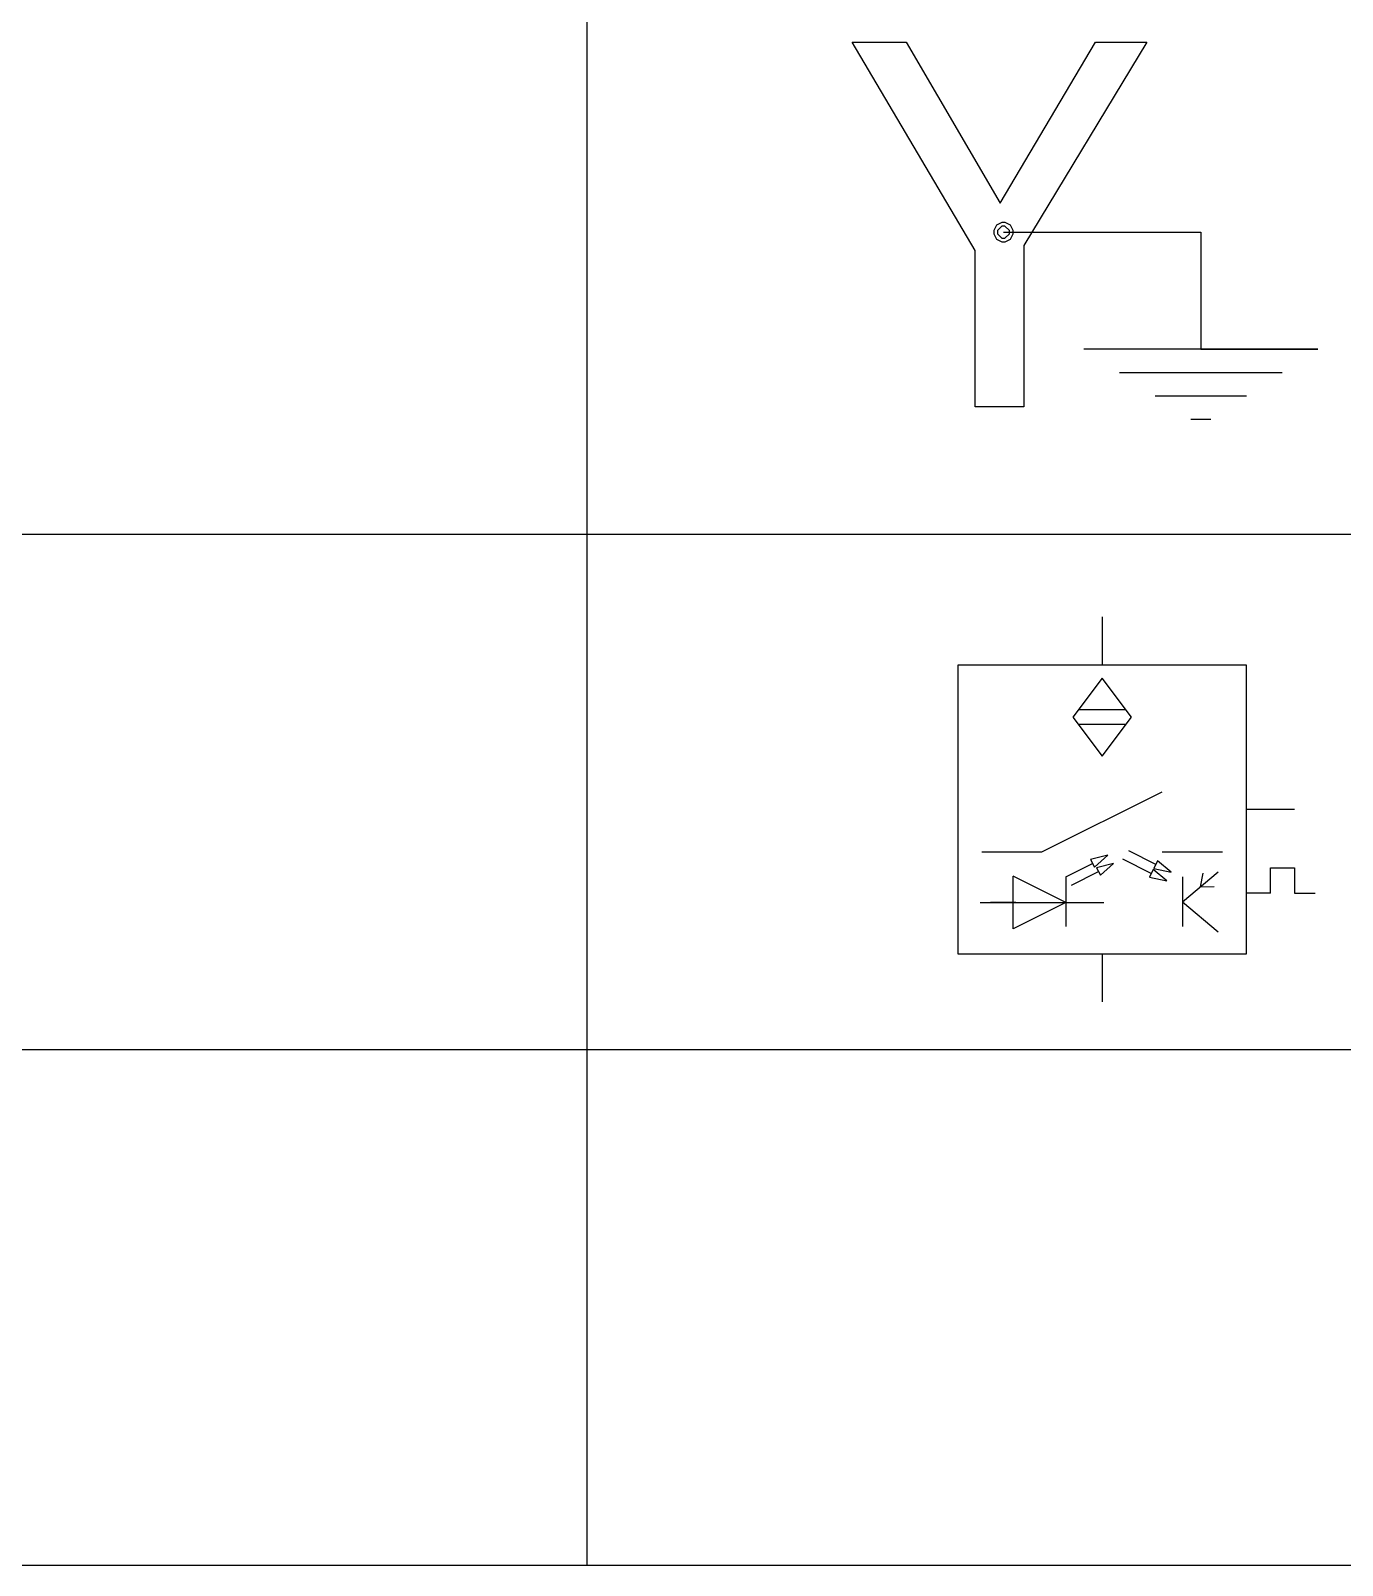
# Model space of a CAD drawing. Header units: millimetres. Extents: x 1974 to 2099, y 1386 to 1555.
# Drawn here: x 2089.873 to 2092.561, y 1472.972 to 1476.117 of the extents above; entities that cross this region are included whole.
import ezdxf

# ---------------------------------------------------------------- set-up
doc = ezdxf.new("R2010")
doc.units = ezdxf.units.MM
doc.layers.add('TEXTO', color=4, linetype='Continuous')
doc.layers.add('TIMBRE', color=7, linetype='Continuous')

msp = doc.modelspace()

# ---------------------------------------------------------------- linework, layer by layer
at = {"layer": 'TEXTO', "color": 0}
for p, q in [((2091.0131, 1489.868), (2091.0131, 1472.9723)), ((2091.8092, 1475.666), (2091.5569, 1476.0929)), ((2091.5569, 1476.0929), (2091.6672, 1476.0929)), ((2091.6672, 1476.0929), (2091.8598, 1475.7633)), ((2091.8598, 1475.7633), (2092.0555, 1476.0929)), ((2092.1608, 1476.0929), (2091.9085, 1475.6765)), ((2092.0555, 1476.0929), (2092.1608, 1476.0929)), ((2092.0555, 1476.0929), (2092.0555, 1476.0929)), ((2091.8526, 1475.718), (2091.8468, 1475.7074)), ((2091.8526, 1475.718), (2091.8468, 1475.7074)), ((2091.8526, 1475.718), (2091.8468, 1475.7074)), ((2091.8633, 1475.7238), (2091.8526, 1475.718)), ((2091.8633, 1475.7238), (2091.8526, 1475.718)), ((2091.8633, 1475.7238), (2091.8526, 1475.718)), ((2091.8637, 1475.7163), (2091.8544, 1475.707)), ((2091.8637, 1475.7163), (2091.8544, 1475.707)), ((2091.8637, 1475.7163), (2091.8544, 1475.707)), ((2091.8637, 1475.7163), (2091.8544, 1475.707)), ((2091.8637, 1475.7163), (2091.8544, 1475.707)), ((2091.8637, 1475.7163), (2091.8544, 1475.707)), ((2091.8637, 1475.7163), (2091.8544, 1475.707)), ((2091.8669, 1475.7238), (2091.8633, 1475.7238)), ((2091.8669, 1475.7238), (2091.8633, 1475.7238)), ((2091.8669, 1475.7238), (2091.8633, 1475.7238)), ((2091.8669, 1475.7163), (2091.8637, 1475.7163)), ((2091.8669, 1475.7163), (2091.8637, 1475.7163)), ((2091.8669, 1475.7163), (2091.8637, 1475.7163)), ((2091.8669, 1475.7163), (2091.8637, 1475.7163)), ((2091.8669, 1475.7163), (2091.8637, 1475.7163)), ((2091.8669, 1475.7163), (2091.8637, 1475.7163)), ((2091.8669, 1475.7163), (2091.8637, 1475.7163)), ((2091.8704, 1475.7238), (2091.8669, 1475.7238)), ((2091.8704, 1475.7238), (2091.8669, 1475.7238)), ((2091.8704, 1475.7238), (2091.8669, 1475.7238)), ((2091.87, 1475.7163), (2091.8669, 1475.7163)), ((2091.87, 1475.7163), (2091.8669, 1475.7163)), ((2091.87, 1475.7163), (2091.8669, 1475.7163)), ((2091.87, 1475.7163), (2091.8669, 1475.7163)), ((2091.87, 1475.7163), (2091.8669, 1475.7163)), ((2091.87, 1475.7163), (2091.8669, 1475.7163)), ((2091.87, 1475.7163), (2091.8669, 1475.7163)), ((2091.8793, 1475.707), (2091.87, 1475.7163)), ((2091.8793, 1475.707), (2091.87, 1475.7163)), ((2091.8793, 1475.707), (2091.87, 1475.7163)), ((2091.8793, 1475.707), (2091.87, 1475.7163)), ((2091.8793, 1475.707), (2091.87, 1475.7163)), ((2091.8793, 1475.707), (2091.87, 1475.7163)), ((2091.8793, 1475.707), (2091.87, 1475.7163)), ((2091.881, 1475.718), (2091.8704, 1475.7238)), ((2091.881, 1475.718), (2091.8704, 1475.7238)), ((2091.881, 1475.718), (2091.8704, 1475.7238)), ((2091.8869, 1475.7074), (2091.881, 1475.718)), ((2091.8869, 1475.7074), (2091.881, 1475.718)), ((2091.8869, 1475.7074), (2091.881, 1475.718)), ((2091.8468, 1475.7074), (2091.8468, 1475.7038)), ((2091.8468, 1475.7074), (2091.8468, 1475.7038)), ((2091.8468, 1475.7074), (2091.8468, 1475.7038)), ((2091.8468, 1475.7038), (2091.8468, 1475.7003)), ((2091.8468, 1475.7038), (2091.8468, 1475.7003)), ((2091.8468, 1475.7038), (2091.8468, 1475.7003)), ((2091.8468, 1475.7003), (2091.8526, 1475.6896)), ((2091.8468, 1475.7003), (2091.8526, 1475.6896)), ((2091.8468, 1475.7003), (2091.8526, 1475.6896)), ((2091.8526, 1475.6896), (2091.8633, 1475.6837)), ((2091.8526, 1475.6896), (2091.8633, 1475.6837)), ((2091.8526, 1475.6896), (2091.8633, 1475.6837)), ((2091.8544, 1475.707), (2091.8544, 1475.7038)), ((2091.8544, 1475.707), (2091.8544, 1475.7038)), ((2091.8544, 1475.707), (2091.8544, 1475.7038)), ((2091.8544, 1475.707), (2091.8544, 1475.7038)), ((2091.8544, 1475.707), (2091.8544, 1475.7038)), ((2091.8544, 1475.707), (2091.8544, 1475.7038)), ((2091.8544, 1475.707), (2091.8544, 1475.7038)), ((2091.8544, 1475.7038), (2091.8544, 1475.7007)), ((2091.8544, 1475.7038), (2091.8544, 1475.7007)), ((2091.8544, 1475.7038), (2091.8544, 1475.7007)), ((2091.8544, 1475.7038), (2091.8544, 1475.7007)), ((2091.8544, 1475.7038), (2091.8544, 1475.7007)), ((2091.8544, 1475.7038), (2091.8544, 1475.7007)), ((2091.8544, 1475.7038), (2091.8544, 1475.7007)), ((2091.8544, 1475.7007), (2091.8637, 1475.6913)), ((2091.8544, 1475.7007), (2091.8637, 1475.6913)), ((2091.8544, 1475.7007), (2091.8637, 1475.6913)), ((2091.8544, 1475.7007), (2091.8637, 1475.6913)), ((2091.8544, 1475.7007), (2091.8637, 1475.6913)), ((2091.8544, 1475.7007), (2091.8637, 1475.6913)), ((2091.8544, 1475.7007), (2091.8637, 1475.6913)), ((2091.8637, 1475.6913), (2091.8669, 1475.6913)), ((2091.8637, 1475.6913), (2091.8669, 1475.6913)), ((2091.8637, 1475.6913), (2091.8669, 1475.6913)), ((2091.8637, 1475.6913), (2091.8669, 1475.6913)), ((2091.8637, 1475.6913), (2091.8669, 1475.6913)), ((2091.8637, 1475.6913), (2091.8669, 1475.6913)), ((2091.8637, 1475.6913), (2091.8669, 1475.6913)), ((2091.8669, 1475.7038), (2092.2713, 1475.7038)), ((2091.8669, 1475.6913), (2091.87, 1475.6913)), ((2091.8669, 1475.6913), (2091.87, 1475.6913)), ((2091.8669, 1475.6913), (2091.87, 1475.6913)), ((2091.8669, 1475.6913), (2091.87, 1475.6913)), ((2091.8669, 1475.6913), (2091.87, 1475.6913)), ((2091.8669, 1475.6913), (2091.87, 1475.6913)), ((2091.8669, 1475.6913), (2091.87, 1475.6913)), ((2091.87, 1475.6913), (2091.8793, 1475.7007)), ((2091.87, 1475.6913), (2091.8793, 1475.7007)), ((2091.87, 1475.6913), (2091.8793, 1475.7007)), ((2091.87, 1475.6913), (2091.8793, 1475.7007)), ((2091.87, 1475.6913), (2091.8793, 1475.7007)), ((2091.87, 1475.6913), (2091.8793, 1475.7007)), ((2091.87, 1475.6913), (2091.8793, 1475.7007)), ((2091.8704, 1475.6837), (2091.881, 1475.6896)), ((2091.8704, 1475.6837), (2091.881, 1475.6896)), ((2091.8704, 1475.6837), (2091.881, 1475.6896)), ((2091.8793, 1475.7038), (2091.8793, 1475.707)), ((2091.8793, 1475.7038), (2091.8793, 1475.707)), ((2091.8793, 1475.7038), (2091.8793, 1475.707)), ((2091.8793, 1475.7038), (2091.8793, 1475.707)), ((2091.8793, 1475.7038), (2091.8793, 1475.707)), ((2091.8793, 1475.7038), (2091.8793, 1475.707)), ((2091.8793, 1475.7038), (2091.8793, 1475.707)), ((2091.8793, 1475.7007), (2091.8793, 1475.7038)), ((2091.8793, 1475.7007), (2091.8793, 1475.7038)), ((2091.8793, 1475.7007), (2091.8793, 1475.7038)), ((2091.8793, 1475.7007), (2091.8793, 1475.7038)), ((2091.8793, 1475.7007), (2091.8793, 1475.7038)), ((2091.8793, 1475.7007), (2091.8793, 1475.7038)), ((2091.8793, 1475.7007), (2091.8793, 1475.7038)), ((2091.881, 1475.6896), (2091.8869, 1475.7003)), ((2091.881, 1475.6896), (2091.8869, 1475.7003)), ((2091.881, 1475.6896), (2091.8869, 1475.7003)), ((2091.8869, 1475.7038), (2091.8869, 1475.7074)), ((2091.8869, 1475.7038), (2091.8869, 1475.7074)), ((2091.8869, 1475.7038), (2091.8869, 1475.7074)), ((2091.8869, 1475.7003), (2091.8869, 1475.7038)), ((2091.8869, 1475.7003), (2091.8869, 1475.7038)), ((2091.8869, 1475.7003), (2091.8869, 1475.7038)), ((2092.2713, 1475.7038), (2092.2713, 1475.4643)), ((2091.8092, 1475.3459), (2091.8092, 1475.666)), ((2091.8633, 1475.6837), (2091.8669, 1475.6837)), ((2091.8633, 1475.6837), (2091.8669, 1475.6837)), ((2091.8633, 1475.6837), (2091.8669, 1475.6837)), ((2091.8669, 1475.6837), (2091.8704, 1475.6837)), ((2091.8669, 1475.6837), (2091.8704, 1475.6837)), ((2091.8669, 1475.6837), (2091.8704, 1475.6837)), ((2091.9085, 1475.6765), (2091.9085, 1475.3459)), ((2092.5109, 1475.4643), (2092.0318, 1475.4643)), ((2092.2713, 1475.4643), (2092.5109, 1475.4643)), ((2092.1048, 1475.4164), (2092.4379, 1475.4164)), ((2091.9085, 1475.3459), (2091.8092, 1475.3459)), ((2092.1777, 1475.3684), (2092.365, 1475.3684)), ((2092.2506, 1475.3206), (2092.292, 1475.3206)), ((2098.7779, 1475.0843), (2069.8934, 1475.0843)), ((2092.0691, 1474.9153), (2092.0691, 1474.8167)), ((2091.7733, 1474.8167), (2091.7733, 1474.2254)), ((2092.3648, 1474.8167), (2091.7733, 1474.8167)), ((2092.3648, 1474.2254), (2092.3648, 1474.8167)), ((2092.0691, 1474.7897), (2092.0092, 1474.7099)), ((2092.1289, 1474.7099), (2092.0691, 1474.7897)), ((2092.0092, 1474.7099), (2092.0691, 1474.6301)), ((2092.1177, 1474.7248), (2092.0204, 1474.7248)), ((2092.0691, 1474.6301), (2092.1289, 1474.7099)), ((2092.1177, 1474.6949), (2092.0204, 1474.6949)), ((2091.9458, 1474.4341), (2092.1923, 1474.5572)), ((2092.4633, 1474.5211), (2092.3648, 1474.5211)), ((2091.8226, 1474.4341), (2091.9458, 1474.4341)), ((2092.0805, 1474.4271), (2092.0453, 1474.4183)), ((2092.0805, 1474.4271), (2092.0453, 1474.4183)), ((2092.0535, 1474.4027), (2092.0805, 1474.4271)), ((2092.0535, 1474.4027), (2092.0805, 1474.4271)), ((2092.1789, 1474.408), (2092.1239, 1474.4359)), ((2092.1923, 1474.4341), (2092.3155, 1474.4341)), ((2091.9945, 1474.3826), (2092.0494, 1474.4105)), ((2092.0453, 1474.4183), (2092.0535, 1474.4027)), ((2092.0453, 1474.4183), (2092.0535, 1474.4027)), ((2092.0925, 1474.4103), (2092.0574, 1474.4016)), ((2092.0925, 1474.4103), (2092.0574, 1474.4016)), ((2092.0574, 1474.4016), (2092.0656, 1474.386)), ((2092.0574, 1474.4016), (2092.0656, 1474.386)), ((2092.0656, 1474.386), (2092.0925, 1474.4103)), ((2092.0656, 1474.386), (2092.0925, 1474.4103)), ((2092.1697, 1474.3898), (2092.1118, 1474.4192)), ((2092.1734, 1474.3977), (2092.1658, 1474.3819)), ((2092.2013, 1474.3745), (2092.1734, 1474.3977)), ((2092.1826, 1474.4159), (2092.175, 1474.4)), ((2092.1826, 1474.4159), (2092.175, 1474.4)), ((2092.175, 1474.4), (2092.2106, 1474.3926)), ((2092.175, 1474.4), (2092.2106, 1474.3926)), ((2092.2106, 1474.3926), (2092.1826, 1474.4159)), ((2092.2106, 1474.3926), (2092.1826, 1474.4159)), ((2092.4141, 1474.3493), (2092.4141, 1474.4013)), ((2092.4141, 1474.4013), (2092.4633, 1474.4013)), ((2092.4633, 1474.4013), (2092.4633, 1474.3493)), ((2091.9945, 1474.3303), (2091.8867, 1474.3842)), ((2091.8867, 1474.2764), (2091.8867, 1474.3842)), ((2091.9945, 1474.3826), (2091.9945, 1474.2809)), ((2092.0065, 1474.3658), (2092.0615, 1474.3938)), ((2092.1658, 1474.3819), (2092.2013, 1474.3745)), ((2092.2337, 1474.3317), (2092.3068, 1474.3932)), ((2092.2337, 1474.3826), (2092.2337, 1474.2809)), ((2092.2703, 1474.3625), (2092.2758, 1474.3905)), ((2092.2703, 1474.3625), (2092.2989, 1474.3631)), ((2092.4141, 1474.3493), (2092.3648, 1474.3493)), ((2092.4633, 1474.3493), (2092.5059, 1474.3493)), ((2091.8192, 1474.3303), (2092.0727, 1474.3303)), ((2091.8921, 1474.3303), (2091.8402, 1474.3303)), ((2091.9945, 1474.3303), (2091.8867, 1474.2764)), ((2092.2337, 1474.3317), (2092.3068, 1474.2701)), ((2091.7733, 1474.2254), (2092.3648, 1474.2254)), ((2092.0691, 1474.2254), (2092.0691, 1474.1268)), ((2098.7779, 1474.0283), (2069.8934, 1474.0283))]:
    msp.add_line(p, q, dxfattribs=at)
at = {"layer": 'TIMBRE'}
msp.add_line((2069.8934, 1472.9723), (2098.7779, 1472.9723), dxfattribs=at)

doc.saveas('drawing.dxf')
